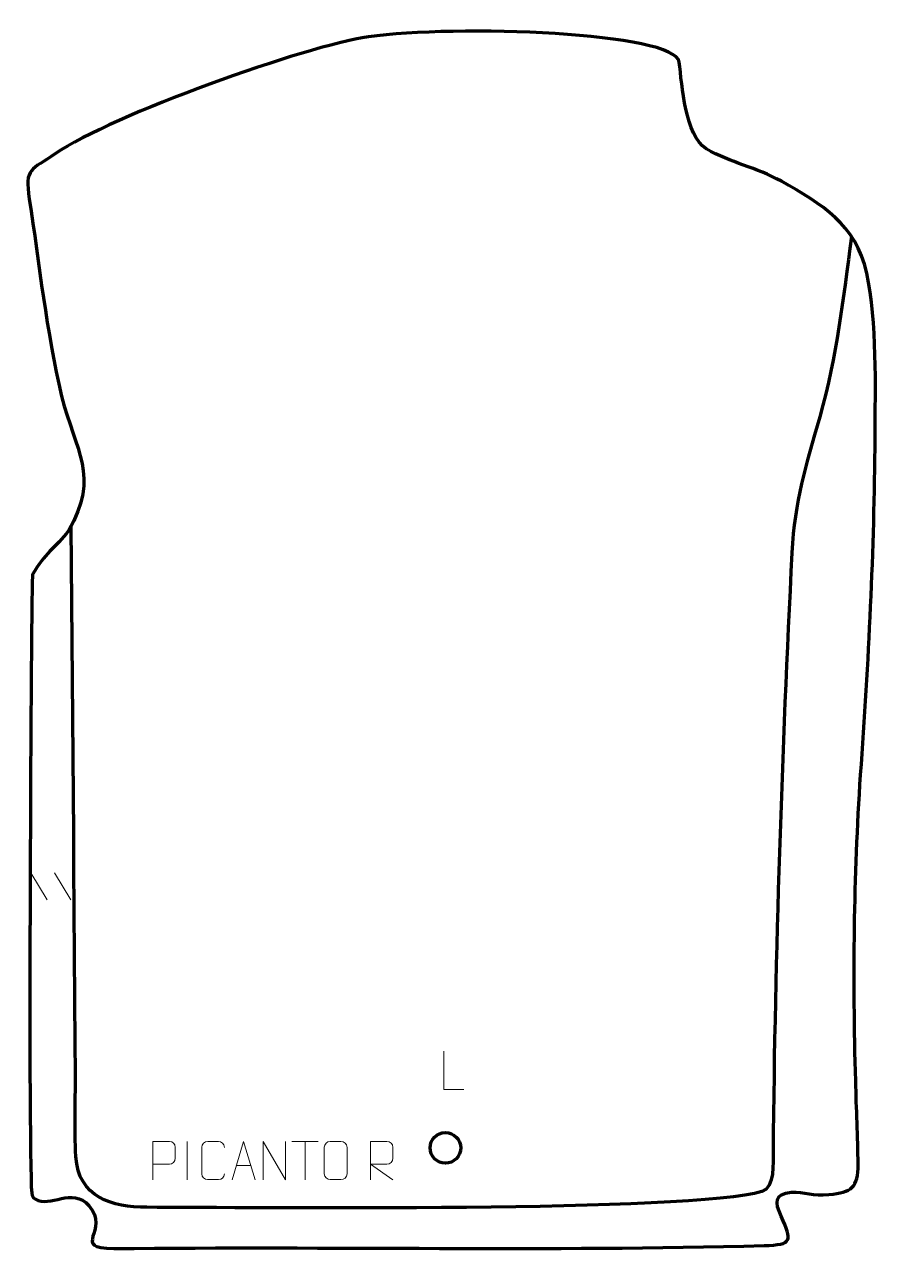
# Model space of a CAD drawing. Header units: millimetres. Extents: x -493 to 63, y -56 to 745.
import ezdxf

# ---------------------------------------------------------------- set-up
doc = ezdxf.new("R2010")
doc.units = ezdxf.units.MM
doc.header["$MEASUREMENT"] = 0
doc.layers.add('layer 2', color=7, linetype='Continuous')
doc.layers.add('layer 3', color=7, linetype='Continuous')

msp = doc.modelspace()

# ---------------------------------------------------------------- linework, layer by layer
at = {"layer": 'layer 2', "color": 142, "lineweight": 200}
msp.add_ellipse((-218.5693, 11.5389), major_axis=(0, 10), ratio=1, dxfattribs=at)
at = {"layer": 'layer 2', "color": 140, "lineweight": 158}
msp.add_open_spline([(46.5759, 606.366), (40.9322, 565.1672), (37.1408, 529.2728), (25.7828, 488.8001), (25.7828, 488.8001), (16.6551, 456.275), (9.3438, 434.3763), (7.6065, 399.8979), (7.6065, 399.8979), (1.0333, 269.4213), (-3.3804, 139.8641), (-4.7047, 9.2488), (-4.7047, 9.2488), (-4.7795, 1.8771), (-3.3494, -14.2344), (-11.9676, -16.9378), (-11.9676, -16.9378), (-56.1408, -30.7938), (-348.1935, -27.2643), (-413.4005, -27.2557), (-413.4005, -27.2557), (-436.2876, -27.2526), (-458.1873, -20.6844), (-459.7642, 5.8976), (-459.7642, 5.8976), (-460.8451, 24.1187), (-459.9206, 44.6237), (-460.0552, 63.138), (-460.0552, 63.138), (-460.5268, 114.3306), (-460.8813, 165.5297), (-461.1938, 216.7238), (-461.1938, 216.7238), (-461.1938, 216.7238), (-462.8526, 417.3955), (-462.8526, 417.3955)], degree=3, knots=[0, 0, 0, 0, 0.1, 0.1, 0.1, 0.1, 0.2, 0.2, 0.2, 0.2, 0.3, 0.3, 0.3, 0.3, 0.4, 0.4, 0.4, 0.4, 0.5, 0.5, 0.5, 0.5, 0.6, 0.6, 0.6, 0.6, 0.7, 0.7, 0.7, 0.7, 0.8, 0.8, 0.8, 0.8, 1, 1, 1, 1], dxfattribs=at)
at = {"layer": 'layer 2', "color": 250, "lineweight": 9}
for points in [[(-489.1328, 191.1244), (-489.1328, 191.1244), (-478.4421, 173.361), (-478.4421, 173.361)], [(-473.8028, 191.1244), (-473.8028, 191.1244), (-463.1122, 173.361), (-463.1122, 173.361)], [(-387.1966, 15.7639), (-387.1966, 15.7639), (-387.1966, -9.2102), (-387.1966, -9.2102)], [(-318.6902, 15.7301), (-318.6902, 15.7301), (-301.703, 15.7301), (-301.703, 15.7301)], [(-310.1964, -9.1999), (-310.1964, -9.1999), (-310.1964, 15.7536), (-310.1964, 15.7536)], [(-354.9445, 0.0495), (-354.9445, 0.0495), (-345.4488, 0.0495), (-345.4488, 0.0495)]]:
    msp.add_open_spline(points, degree=3, dxfattribs=at)
for points, knots in [([(-206.5529, 49.762), (-206.5529, 49.762), (-219.502, 49.762), (-219.502, 49.762), (-219.502, 49.762), (-219.502, 49.762), (-219.502, 74.7156), (-219.502, 74.7156)], [0, 0, 0, 0, 0.33333333, 0.33333333, 0.33333333, 0.33333333, 1, 1, 1, 1]), ([(-409.5287, -9.2), (-409.5287, -9.2), (-409.5287, 15.7536), (-409.5287, 15.7536), (-409.5287, 15.7536), (-405.9337, 15.7536), (-402.3384, 15.7536), (-398.743, 15.7536), (-398.743, 15.7536), (-396.4178, 15.7157), (-394.8604, 14.2256), (-394.8646, 11.8595), (-394.8646, 11.8595), (-394.865, 9.8238), (-394.865, 6.7645), (-394.8646, 4.7285), (-394.8646, 4.7285), (-394.8711, 2.8531), (-396.6833, 0.9112), (-398.6929, 0.8921), (-398.6929, 0.8921), (-398.6929, 0.8921), (-409.5287, 0.8921), (-409.5287, 0.8921)], [0, 0, 0, 0, 0.14285714, 0.14285714, 0.14285714, 0.14285714, 0.28571429, 0.28571429, 0.28571429, 0.28571429, 0.42857143, 0.42857143, 0.42857143, 0.42857143, 0.57142857, 0.57142857, 0.57142857, 0.57142857, 0.71428571, 0.71428571, 0.71428571, 0.71428571, 1, 1, 1, 1]), ([(-362.7736, -5.3822), (-362.9134, -7.7056), (-364.5906, -9.1852), (-366.7383, -9.196), (-366.7383, -9.196), (-369.0702, -9.1956), (-371.4021, -9.1956), (-373.7336, -9.196), (-373.7336, -9.196), (-375.6586, -9.3014), (-377.6307, -7.4169), (-377.6195, -5.3996), (-377.6195, -5.3996), (-377.6191, 0.3705), (-377.6191, 6.1402), (-377.6195, 11.9095), (-377.6195, 11.9095), (-377.6153, 14.0476), (-375.8686, 15.7668), (-373.7162, 15.7533), (-373.7162, 15.7533), (-371.3905, 15.7533), (-369.0644, 15.7533), (-366.7383, 15.7533), (-366.7383, 15.7533), (-364.7917, 15.7888), (-362.8003, 14.2973), (-362.7736, 11.8597)], [0, 0, 0, 0, 0.125, 0.125, 0.125, 0.125, 0.25, 0.25, 0.25, 0.25, 0.375, 0.375, 0.375, 0.375, 0.5, 0.5, 0.5, 0.5, 0.625, 0.625, 0.625, 0.625, 0.75, 0.75, 0.75, 0.75, 1, 1, 1, 1]), ([(-357.6671, -9.1999), (-357.6671, -9.1999), (-350.2961, 15.7536), (-350.2961, 15.7536), (-350.2961, 15.7536), (-350.2961, 15.7536), (-342.7262, -9.1999), (-342.7262, -9.1999)], [0, 0, 0, 0, 0.33333333, 0.33333333, 0.33333333, 0.33333333, 1, 1, 1, 1]), ([(-337.524, -9.1999), (-337.524, -9.1999), (-337.524, 15.7536), (-337.524, 15.7536), (-337.524, 15.7536), (-337.524, 15.7536), (-322.8692, -9.1999), (-322.8692, -9.1999), (-322.8692, -9.1999), (-322.8692, -9.1999), (-322.8692, 15.7536), (-322.8692, 15.7536)], [0, 0, 0, 0, 0.25, 0.25, 0.25, 0.25, 0.5, 0.5, 0.5, 0.5, 1, 1, 1, 1]), ([(-293.7162, 15.7533), (-291.3905, 15.7533), (-289.0644, 15.7533), (-286.7383, 15.7533), (-286.7383, 15.7533), (-284.7917, 15.7889), (-282.8003, 14.2973), (-282.7736, 11.8597), (-282.7736, 11.8597), (-282.774, 6.1128), (-282.774, 0.3655), (-282.7736, -5.3822), (-282.7736, -5.3822), (-282.9134, -7.7056), (-284.5906, -9.1852), (-286.7383, -9.196), (-286.7383, -9.196), (-289.0702, -9.1956), (-291.4021, -9.1956), (-293.7336, -9.196), (-293.7336, -9.196), (-295.6586, -9.3014), (-297.6307, -7.4169), (-297.6195, -5.3996), (-297.6195, -5.3996), (-297.6192, 0.3705), (-297.6192, 6.1402), (-297.6195, 11.9095), (-297.6195, 11.9095), (-297.6153, 14.0476), (-295.8686, 15.7668), (-293.7162, 15.7533)], [0, 0, 0, 0, 0.11111111, 0.11111111, 0.11111111, 0.11111111, 0.22222222, 0.22222222, 0.22222222, 0.22222222, 0.33333333, 0.33333333, 0.33333333, 0.33333333, 0.44444444, 0.44444444, 0.44444444, 0.44444444, 0.55555556, 0.55555556, 0.55555556, 0.55555556, 0.66666667, 0.66666667, 0.66666667, 0.66666667, 0.77777778, 0.77777778, 0.77777778, 0.77777778, 1, 1, 1, 1]), ([(-267.5287, -9.1999), (-267.5287, -9.1999), (-267.5287, 15.7536), (-267.5287, 15.7536), (-267.5287, 15.7536), (-263.9339, 15.7536), (-260.3384, 15.7536), (-256.7432, 15.7536), (-256.7432, 15.7536), (-254.4179, 15.7159), (-252.8606, 14.2259), (-252.8647, 11.8595), (-252.8647, 11.8595), (-252.8651, 9.824), (-252.8651, 6.7646), (-252.8647, 4.7286), (-252.8647, 4.7286), (-252.8712, 2.8531), (-254.6835, 0.9113), (-256.693, 0.8922), (-256.693, 0.8922), (-256.693, 0.8922), (-267.5287, 0.8922), (-267.5287, 0.8922), (-267.5287, 0.8922), (-267.5287, 0.8922), (-252.874, -9.1999), (-252.874, -9.1999)], [0, 0, 0, 0, 0.125, 0.125, 0.125, 0.125, 0.25, 0.25, 0.25, 0.25, 0.375, 0.375, 0.375, 0.375, 0.5, 0.5, 0.5, 0.5, 0.625, 0.625, 0.625, 0.625, 0.75, 0.75, 0.75, 0.75, 1, 1, 1, 1])]:
    msp.add_open_spline(points, degree=3, knots=knots, dxfattribs=at)
at = {"layer": 'layer 3', "color": 242, "lineweight": 158}
msp.add_open_spline([(-268.8238, 736.7781), (-212.0565, 744.7965), (-68.1127, 739.9276), (-65.8647, 720.1358), (-65.8647, 720.1358), (-64.1395, 704.9463), (-61.9445, 672.6317), (-48.2603, 663.6342), (-48.2603, 663.6342), (-32.394, 654.5374), (-15.574, 651.5881), (0.7335, 642.5134), (0.7335, 642.5134), (27.7068, 627.1411), (49.0694, 614.8714), (56.4914, 582.4681), (56.4914, 582.4681), (63.4643, 550.3342), (62.0191, 508.4963), (61.9184, 475.2032), (61.9184, 475.2032), (61.4796, 401.1034), (57.7683, 328.8583), (52.4684, 254.9937), (52.4684, 254.9937), (47.973, 187.591), (47.3601, 122.6791), (49.2595, 55.1992), (49.2595, 55.1992), (49.7632, 37.0743), (50.5058, 18.8274), (50.9008, 0.7253), (50.9008, 0.7253), (50.7471, -14.3273), (46.9144, -17.2524), (31.7452, -18.9692), (31.7452, -18.9692), (21.1091, -19.9242), (16.0683, -17.2186), (7.2418, -17.304), (7.2418, -17.304), (-3.9663, -18.5421), (-3.5687, -23.9963), (0.5967, -33.0964), (0.5967, -33.0964), (7.9742, -49.2136), (8.1009, -51.6795), (-10.4516, -52.1881), (-10.4516, -52.1881), (-151.7027, -56.0606), (-293.0925, -52.5948), (-435.0055, -54.1998), (-435.0055, -54.1998), (-463.7536, -53.9113), (-437.1321, -42.4603), (-451.2515, -26.1652), (-451.2515, -26.1652), (-462.0079, -13.7515), (-476.7413, -27.6791), (-486.1856, -22.0326), (-486.1856, -22.0326), (-487.1502, -21.4559), (-487.8488, -20.5774), (-488.3477, -19.5083), (-488.3477, -19.5083), (-491.2721, -13.2425), (-488.8604, 384.342), (-488.0739, 385.8764), (-488.0739, 385.8764), (-480.3262, 399.1224), (-473.1979, 403.5594), (-464.5036, 414.4144), (-464.5036, 414.4144), (-443.847, 450.4116), (-460.1955, 466.3669), (-469.0435, 502.2127), (-469.0435, 502.2127), (-479.0596, 544.5759), (-483.629, 588.0211), (-490.1694, 631.0257), (-490.1694, 631.0257), (-493.261, 651.3535), (-489.0433, 649.5206), (-473.0704, 660.5314), (-473.0704, 660.5314), (-436.8048, 685.5309), (-309.151, 731.0819), (-268.8238, 736.7781)], degree=3, knots=[0, 0, 0, 0, 0.04347826, 0.04347826, 0.04347826, 0.04347826, 0.08695652, 0.08695652, 0.08695652, 0.08695652, 0.13043478, 0.13043478, 0.13043478, 0.13043478, 0.17391304, 0.17391304, 0.17391304, 0.17391304, 0.2173913, 0.2173913, 0.2173913, 0.2173913, 0.26086957, 0.26086957, 0.26086957, 0.26086957, 0.30434783, 0.30434783, 0.30434783, 0.30434783, 0.34782609, 0.34782609, 0.34782609, 0.34782609, 0.39130435, 0.39130435, 0.39130435, 0.39130435, 0.43478261, 0.43478261, 0.43478261, 0.43478261, 0.47826087, 0.47826087, 0.47826087, 0.47826087, 0.52173913, 0.52173913, 0.52173913, 0.52173913, 0.56521739, 0.56521739, 0.56521739, 0.56521739, 0.60869565, 0.60869565, 0.60869565, 0.60869565, 0.65217391, 0.65217391, 0.65217391, 0.65217391, 0.69565217, 0.69565217, 0.69565217, 0.69565217, 0.73913043, 0.73913043, 0.73913043, 0.73913043, 0.7826087, 0.7826087, 0.7826087, 0.7826087, 0.82608696, 0.82608696, 0.82608696, 0.82608696, 0.86956522, 0.86956522, 0.86956522, 0.86956522, 0.91304348, 0.91304348, 0.91304348, 0.91304348, 1, 1, 1, 1], dxfattribs=at)

doc.saveas('drawing.dxf')
